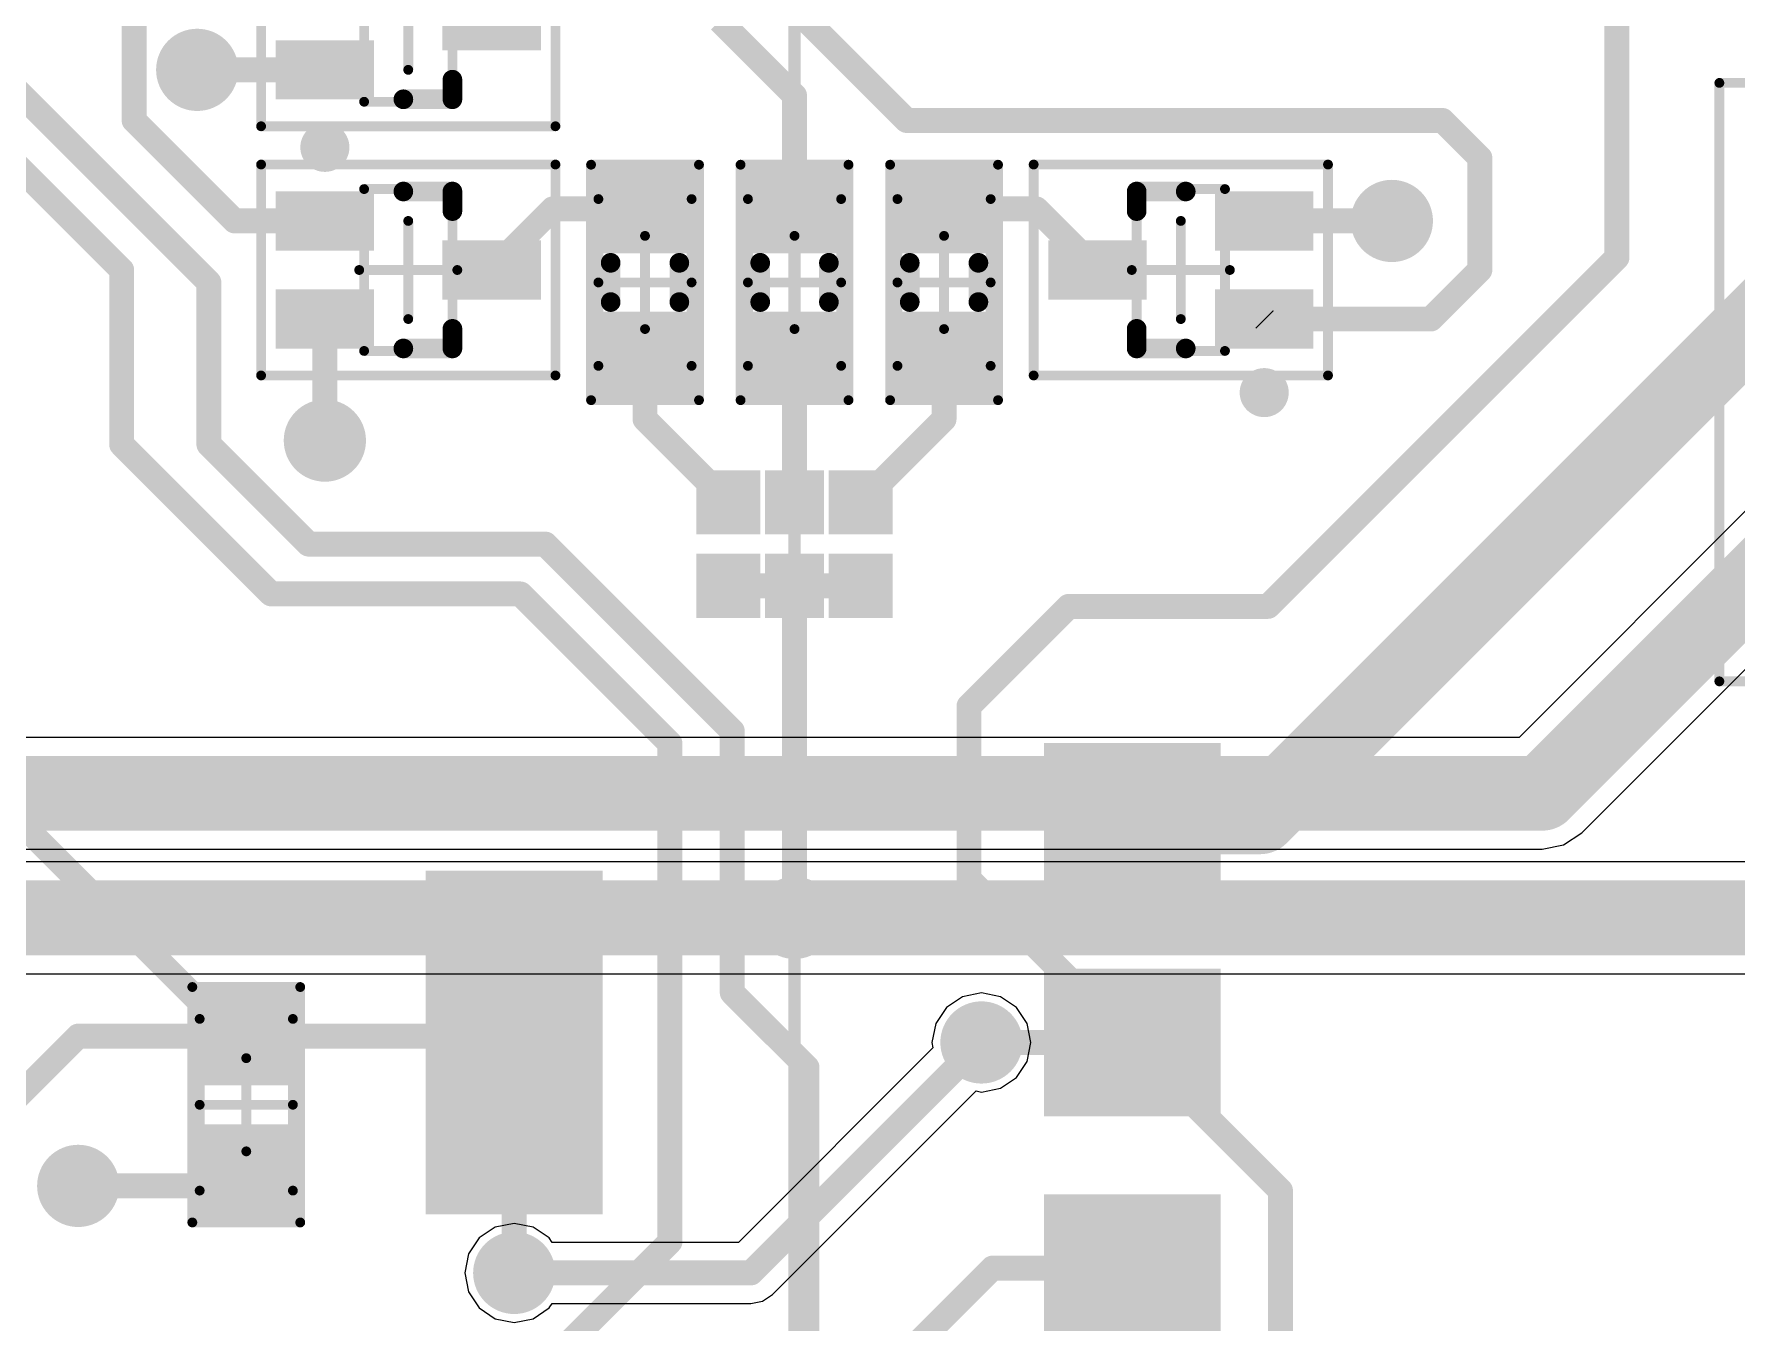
# Model space of a CAD drawing. Extents: x 6.31 to 9.67, y 3.49 to 7.65.
# Drawn here: x 7.685 to 8.368, y 3.875 to 4.392 of the extents above; entities that cross this region are included whole.
import ezdxf

# ---------------------------------------------------------------- set-up
doc = ezdxf.new("R2010")
doc.units = 0
for name, color, linetype in [('BOTTOMLAYER', 5, 'CONTINUOUS'), ('BOTTOMSOLDER', 6, 'CONTINUOUS'), ('MECHANICAL10', 56, 'CONTINUOUS'), ('MECHANICAL13', 56, 'CONTINUOUS'), ('MECHANICAL15', 56, 'CONTINUOUS'), ('MULTILAYER', 9, 'CONTINUOUS'), ('TOPLAYER', 1, 'CONTINUOUS'), ('TOPOVERLAY', 2, 'CONTINUOUS'), ('TOPPASTE', 8, 'CONTINUOUS'), ('TOPSOLDER', 216, 'CONTINUOUS')]:
    doc.layers.add(name, color=color, linetype=linetype)

msp = doc.modelspace()

# ---------------------------------------------------------------- linework, layer by layer
at = {"layer": 'BOTTOMLAYER'}
for p, q in [((8.37351, 4.20259), (8.28044, 4.10951)), ((8.30559, 4.07122), (8.39866, 4.1643)), ((8.28044, 4.10951), (7.44902, 4.10951)), ((8.28973, 4.06465), (8.29831, 4.06636)), ((8.29831, 4.06636), (8.30559, 4.07122)), ((8.30559, 4.07122), (8.30559, 4.07122)), ((8.30559, 4.07122), (8.30559, 4.07122)), ((7.43973, 4.06465), (8.28973, 4.06465)), ((8.63473, 4.05951), (7.48473, 4.05951)), ((7.49402, 4.01465), (8.62544, 4.01465)), ((8.05712, 4.00545), (8.05067, 4.00114)), ((8.06473, 4.00697), (8.05712, 4.00545)), ((8.07234, 4.00545), (8.06473, 4.00697)), ((8.07879, 4.00114), (8.07234, 4.00545)), ((8.05067, 4.00114), (8.04636, 3.99469)), ((8.0831, 3.99469), (8.07879, 4.00114)), ((8.04636, 3.99469), (8.04485, 3.98708)), ((8.08461, 3.98708), (8.0831, 3.99469)), ((8.04527, 3.98493), (7.96718, 3.90684)), ((8.04485, 3.98708), (8.04527, 3.98493)), ((8.0831, 3.97947), (8.08461, 3.98708)), ((8.07879, 3.97302), (8.0831, 3.97947)), ((8.07234, 3.96871), (8.07879, 3.97302)), ((7.9809, 3.88595), (8.06258, 3.96763)), ((8.06258, 3.96763), (8.06473, 3.9672)), ((8.06473, 3.9672), (8.07234, 3.96871)), ((7.86319, 3.90866), (7.85888, 3.90221)), ((7.86964, 3.91297), (7.86319, 3.90866)), ((7.87725, 3.91448), (7.86964, 3.91297)), ((7.88486, 3.91297), (7.87725, 3.91448)), ((7.89131, 3.90866), (7.88486, 3.91297)), ((7.89253, 3.90684), (7.89131, 3.90866)), ((7.85888, 3.90221), (7.85737, 3.8946)), ((7.96718, 3.90684), (7.89253, 3.90684)), ((7.85737, 3.8946), (7.85888, 3.88699)), ((7.85888, 3.88699), (7.86319, 3.88054)), ((7.89131, 3.88054), (7.89253, 3.88237)), ((7.89253, 3.88237), (7.97225, 3.88237)), ((7.97225, 3.88237), (7.97693, 3.8833)), ((7.97693, 3.8833), (7.9809, 3.88595)), ((7.9809, 3.88595), (7.9809, 3.88595)), ((7.9809, 3.88595), (7.9809, 3.88595)), ((7.86319, 3.88054), (7.86964, 3.87623)), ((7.86964, 3.87623), (7.87725, 3.87472)), ((7.87725, 3.87472), (7.88486, 3.87623)), ((7.88486, 3.87623), (7.89131, 3.88054))]:
    msp.add_line(p, q, dxfattribs=at)
for points, const_width in [([(7.74379, 4.3774, 1), (7.75629, 4.3774, 1)], 0.0125), ([(8.22316, 4.31677, 1), (8.23566, 4.31677, 1)], 0.0125), ([(7.79501, 4.22862, 1), (7.80751, 4.22862, 1)], 0.0125), ([(8.28223, 4.08708, 1), (8.29723, 4.08708, 1)], 0.015), ([(8.28223, 4.08708, 1), (8.29723, 4.08708, 1)], 0.015), ([(7.98223, 4.03708, 1), (7.99723, 4.03708, 1)], 0.015), ([(7.98223, 4.03708, 1), (7.99723, 4.03708, 1)], 0.015), ([(7.98348, 4.03708, 1), (7.99598, 4.03708, 1)], 0.0125), ([(8.05848, 3.98708, 1), (8.07098, 3.98708, 1)], 0.0125), ([(8.06223, 3.98708, 1), (8.06723, 3.98708, 1)], 0.005), ([(7.69604, 3.92952, 1), (7.70854, 3.92952, 1)], 0.0125), ([(7.871, 3.8946, 1), (7.8835, 3.8946, 1)], 0.0125), ([(7.87475, 3.8946, 1), (7.87975, 3.8946, 1)], 0.005), ([(7.96975, 3.8946, 1), (7.97475, 3.8946, 1)], 0.005), ([(7.96975, 3.8946, 1), (7.97475, 3.8946, 1)], 0.005)]:
    msp.add_lwpolyline(points, format="xyb", close=True, dxfattribs=dict(at, const_width=const_width))
for points, const_width in [([(8.28973, 4.08708), (8.38937, 4.18673)], 0.03), ([(7.43973, 4.08708), (8.28973, 4.08708)], 0.03), ([(7.48473, 4.03708), (7.98973, 4.03708)], 0.03), ([(7.98973, 4.03708), (8.63473, 4.03708)], 0.03), ([(7.97225, 3.8946), (8.06473, 3.98708)], 0.01), ([(7.87725, 3.8946), (7.97225, 3.8946)], 0.01)]:
    msp.add_lwpolyline(points, dxfattribs=dict(at, const_width=const_width))
at = {"layer": 'BOTTOMSOLDER', "const_width": 0.0165}
for points in [[(7.74179, 4.3774, 1), (7.75829, 4.3774, 1)], [(8.22116, 4.31677, 1), (8.23766, 4.31677, 1)], [(7.79301, 4.22862, 1), (7.80951, 4.22862, 1)], [(7.98148, 4.03708, 1), (7.99798, 4.03708, 1)], [(8.05648, 3.98708, 1), (8.07298, 3.98708, 1)], [(7.69404, 3.92952, 1), (7.71054, 3.92952, 1)], [(7.869, 3.8946, 1), (7.8855, 3.8946, 1)]]:
    msp.add_lwpolyline(points, format="xyb", close=True, dxfattribs=at)
at = {"layer": 'MECHANICAL10', "const_width": 0.005}
msp.add_lwpolyline([(7.98973, 3.49708), (7.98973, 7.64708)], dxfattribs=at)
at = {"layer": 'MECHANICAL13', "const_width": 0.00394}
for points in [[(7.81701, 4.3646), (7.81701, 4.42956)], [(7.85245, 4.3646), (7.85245, 4.42956)], [(7.81701, 4.3646), (7.85245, 4.3646)], [(7.81701, 4.2646), (7.81701, 4.32956)], [(7.81701, 4.32956), (7.85245, 4.32956)], [(7.85245, 4.2646), (7.85245, 4.32956)], [(7.91103, 4.32555), (7.94843, 4.32555)], [(7.91103, 4.25862), (7.91103, 4.32555)], [(7.94843, 4.25862), (7.94843, 4.32555)], [(7.97103, 4.32555), (8.00843, 4.32555)], [(7.97103, 4.25862), (7.97103, 4.32555)], [(8.00843, 4.25862), (8.00843, 4.32555)], [(8.03103, 4.32555), (8.06843, 4.32555)], [(8.03103, 4.25862), (8.03103, 4.32555)], [(8.06843, 4.25862), (8.06843, 4.32555)], [(8.12701, 4.2646), (8.12701, 4.32956)], [(8.12701, 4.32956), (8.16245, 4.32956)], [(8.16245, 4.2646), (8.16245, 4.32956)], [(7.81701, 4.2646), (7.85245, 4.2646)], [(8.12701, 4.2646), (8.16245, 4.2646)], [(7.91103, 4.25862), (7.94843, 4.25862)], [(7.97103, 4.25862), (8.00843, 4.25862)], [(8.03103, 4.25862), (8.06843, 4.25862)], [(7.75103, 3.92763), (7.75103, 3.99653)], [(7.75103, 3.99653), (7.78843, 3.99653)], [(7.78843, 3.92763), (7.78843, 3.99653)], [(7.75103, 3.92763), (7.78843, 3.92763)]]:
    msp.add_lwpolyline(points, dxfattribs=at)
at = {"layer": 'MECHANICAL13', "const_width": 0.00197}
for points in [[(7.81603, 4.3646, 1), (7.818, 4.3646, 1)], [(7.81603, 4.3646, 1), (7.818, 4.3646, 1)], [(7.85146, 4.3646, 1), (7.85343, 4.3646, 1)], [(7.85146, 4.3646, 1), (7.85343, 4.3646, 1)], [(7.81603, 4.32956, 1), (7.818, 4.32956, 1)], [(7.81603, 4.32956, 1), (7.818, 4.32956, 1)], [(7.85146, 4.32956, 1), (7.85343, 4.32956, 1)], [(7.85146, 4.32956, 1), (7.85343, 4.32956, 1)], [(7.91004, 4.32555, 1), (7.91201, 4.32555, 1)], [(7.91004, 4.32555, 1), (7.91201, 4.32555, 1)], [(7.94745, 4.32555, 1), (7.94941, 4.32555, 1)], [(7.94745, 4.32555, 1), (7.94941, 4.32555, 1)], [(7.97004, 4.32555, 1), (7.97201, 4.32555, 1)], [(7.97004, 4.32555, 1), (7.97201, 4.32555, 1)], [(8.00745, 4.32555, 1), (8.00941, 4.32555, 1)], [(8.00745, 4.32555, 1), (8.00941, 4.32555, 1)], [(8.03004, 4.32555, 1), (8.03201, 4.32555, 1)], [(8.03004, 4.32555, 1), (8.03201, 4.32555, 1)], [(8.06745, 4.32555, 1), (8.06941, 4.32555, 1)], [(8.06745, 4.32555, 1), (8.06941, 4.32555, 1)], [(8.12603, 4.32956, 1), (8.128, 4.32956, 1)], [(8.12603, 4.32956, 1), (8.128, 4.32956, 1)], [(8.16146, 4.32956, 1), (8.16343, 4.32956, 1)], [(8.16146, 4.32956, 1), (8.16343, 4.32956, 1)], [(7.81603, 4.2646, 1), (7.818, 4.2646, 1)], [(7.81603, 4.2646, 1), (7.818, 4.2646, 1)], [(7.85146, 4.2646, 1), (7.85343, 4.2646, 1)], [(7.85146, 4.2646, 1), (7.85343, 4.2646, 1)], [(8.12603, 4.2646, 1), (8.128, 4.2646, 1)], [(8.12603, 4.2646, 1), (8.128, 4.2646, 1)], [(8.16146, 4.2646, 1), (8.16343, 4.2646, 1)], [(8.16146, 4.2646, 1), (8.16343, 4.2646, 1)], [(7.91004, 4.25862, 1), (7.91201, 4.25862, 1)], [(7.91004, 4.25862, 1), (7.91201, 4.25862, 1)], [(7.94745, 4.25862, 1), (7.94941, 4.25862, 1)], [(7.94745, 4.25862, 1), (7.94941, 4.25862, 1)], [(7.97004, 4.25862, 1), (7.97201, 4.25862, 1)], [(7.97004, 4.25862, 1), (7.97201, 4.25862, 1)], [(8.00745, 4.25862, 1), (8.00941, 4.25862, 1)], [(8.00745, 4.25862, 1), (8.00941, 4.25862, 1)], [(8.03004, 4.25862, 1), (8.03201, 4.25862, 1)], [(8.03004, 4.25862, 1), (8.03201, 4.25862, 1)], [(8.06745, 4.25862, 1), (8.06941, 4.25862, 1)], [(8.06745, 4.25862, 1), (8.06941, 4.25862, 1)], [(7.75004, 3.99653, 1), (7.75201, 3.99653, 1)], [(7.75004, 3.99653, 1), (7.75201, 3.99653, 1)], [(7.78745, 3.99653, 1), (7.78941, 3.99653, 1)], [(7.78745, 3.99653, 1), (7.78941, 3.99653, 1)], [(7.75004, 3.92763, 1), (7.75201, 3.92763, 1)], [(7.75004, 3.92763, 1), (7.75201, 3.92763, 1)], [(7.78745, 3.92763, 1), (7.78941, 3.92763, 1)], [(7.78745, 3.92763, 1), (7.78941, 3.92763, 1)]]:
    msp.add_lwpolyline(points, format="xyb", close=True, dxfattribs=at)
at = {"layer": 'MECHANICAL15', "const_width": 0.00394}
for points in [[(7.77567, 4.35476), (7.77567, 4.43941)], [(7.89378, 4.35476), (7.89378, 4.43941)], [(7.83473, 4.3774), (7.83473, 4.41677)], [(8.36083, 4.37216), (8.49863, 4.37216)], [(8.36083, 4.132), (8.36083, 4.37216)], [(7.77567, 4.35476), (7.89378, 4.35476)], [(7.77567, 4.25476), (7.77567, 4.33941)], [(7.77567, 4.33941), (7.89378, 4.33941)], [(7.89378, 4.25476), (7.89378, 4.33941)], [(7.90808, 4.33933), (7.95138, 4.33933)], [(7.90808, 4.24484), (7.90808, 4.33933)], [(7.95138, 4.24484), (7.95138, 4.33933)], [(7.96808, 4.33933), (8.01138, 4.33933)], [(7.96808, 4.24484), (7.96808, 4.33933)], [(8.01138, 4.24484), (8.01138, 4.33933)], [(8.02808, 4.33933), (8.07138, 4.33933)], [(8.02808, 4.24484), (8.02808, 4.33933)], [(8.07138, 4.24484), (8.07138, 4.33933)], [(8.08567, 4.25476), (8.08567, 4.33941)], [(8.08567, 4.33941), (8.20378, 4.33941)], [(8.20378, 4.25476), (8.20378, 4.33941)], [(7.83473, 4.2774), (7.83473, 4.31677)], [(8.14473, 4.2774), (8.14473, 4.31677)], [(7.92973, 4.27338), (7.92973, 4.31078)], [(7.98973, 4.27338), (7.98973, 4.31078)], [(8.04973, 4.27338), (8.04973, 4.31078)], [(7.81504, 4.29708), (7.85441, 4.29708)], [(8.12504, 4.29708), (8.16441, 4.29708)], [(7.91103, 4.29208), (7.94843, 4.29208)], [(7.97103, 4.29208), (8.00843, 4.29208)], [(8.03103, 4.29208), (8.06843, 4.29208)], [(7.77567, 4.25476), (7.89378, 4.25476)], [(8.08567, 4.25476), (8.20378, 4.25476)], [(7.90808, 4.24484), (7.95138, 4.24484)], [(7.96808, 4.24484), (8.01138, 4.24484)], [(8.02808, 4.24484), (8.07138, 4.24484)], [(8.36083, 4.132), (8.49863, 4.132)], [(7.74808, 3.91484), (7.74808, 4.00933)], [(7.74808, 4.00933), (7.79138, 4.00933)], [(7.79138, 3.91484), (7.79138, 4.00933)], [(7.76973, 3.94338), (7.76973, 3.98078)], [(7.75103, 3.96208), (7.78843, 3.96208)], [(7.74808, 3.91484), (7.79138, 3.91484)]]:
    msp.add_lwpolyline(points, dxfattribs=at)
at = {"layer": 'MECHANICAL15', "const_width": 0.00197}
for points in [[(7.83374, 4.3774, 1), (7.83571, 4.3774, 1)], [(8.35985, 4.37216, 1), (8.36182, 4.37216, 1)], [(8.35985, 4.37216, 1), (8.36182, 4.37216, 1)], [(7.77469, 4.35476, 1), (7.77666, 4.35476, 1)], [(7.77469, 4.35476, 1), (7.77666, 4.35476, 1)], [(7.8928, 4.35476, 1), (7.89477, 4.35476, 1)], [(7.8928, 4.35476, 1), (7.89477, 4.35476, 1)], [(7.77469, 4.33941, 1), (7.77666, 4.33941, 1)], [(7.77469, 4.33941, 1), (7.77666, 4.33941, 1)], [(7.8928, 4.33941, 1), (7.89477, 4.33941, 1)], [(7.8928, 4.33941, 1), (7.89477, 4.33941, 1)], [(7.90709, 4.33933, 1), (7.90906, 4.33933, 1)], [(7.90709, 4.33933, 1), (7.90906, 4.33933, 1)], [(7.9504, 4.33933, 1), (7.95237, 4.33933, 1)], [(7.9504, 4.33933, 1), (7.95237, 4.33933, 1)], [(7.96709, 4.33933, 1), (7.96906, 4.33933, 1)], [(7.96709, 4.33933, 1), (7.96906, 4.33933, 1)], [(8.0104, 4.33933, 1), (8.01237, 4.33933, 1)], [(8.0104, 4.33933, 1), (8.01237, 4.33933, 1)], [(8.02709, 4.33933, 1), (8.02906, 4.33933, 1)], [(8.02709, 4.33933, 1), (8.02906, 4.33933, 1)], [(8.0704, 4.33933, 1), (8.07237, 4.33933, 1)], [(8.0704, 4.33933, 1), (8.07237, 4.33933, 1)], [(8.08469, 4.33941, 1), (8.08666, 4.33941, 1)], [(8.08469, 4.33941, 1), (8.08666, 4.33941, 1)], [(8.2028, 4.33941, 1), (8.20477, 4.33941, 1)], [(8.2028, 4.33941, 1), (8.20477, 4.33941, 1)], [(7.83374, 4.31677, 1), (7.83571, 4.31677, 1)], [(8.14374, 4.31677, 1), (8.14571, 4.31677, 1)], [(7.92874, 4.31078, 1), (7.93071, 4.31078, 1)], [(7.98874, 4.31078, 1), (7.99071, 4.31078, 1)], [(8.04874, 4.31078, 1), (8.05071, 4.31078, 1)], [(7.81406, 4.29708, 1), (7.81603, 4.29708, 1)], [(7.85343, 4.29708, 1), (7.8554, 4.29708, 1)], [(8.12406, 4.29708, 1), (8.12603, 4.29708, 1)], [(8.16343, 4.29708, 1), (8.1654, 4.29708, 1)], [(7.91004, 4.29208, 1), (7.91201, 4.29208, 1)], [(7.94745, 4.29208, 1), (7.94941, 4.29208, 1)], [(7.97004, 4.29208, 1), (7.97201, 4.29208, 1)], [(8.00745, 4.29208, 1), (8.00941, 4.29208, 1)], [(8.03004, 4.29208, 1), (8.03201, 4.29208, 1)], [(8.06745, 4.29208, 1), (8.06941, 4.29208, 1)], [(7.83374, 4.2774, 1), (7.83571, 4.2774, 1)], [(8.14374, 4.2774, 1), (8.14571, 4.2774, 1)], [(7.92874, 4.27338, 1), (7.93071, 4.27338, 1)], [(7.98874, 4.27338, 1), (7.99071, 4.27338, 1)], [(8.04874, 4.27338, 1), (8.05071, 4.27338, 1)], [(7.77469, 4.25476, 1), (7.77666, 4.25476, 1)], [(7.77469, 4.25476, 1), (7.77666, 4.25476, 1)], [(7.8928, 4.25476, 1), (7.89477, 4.25476, 1)], [(7.8928, 4.25476, 1), (7.89477, 4.25476, 1)], [(8.08469, 4.25476, 1), (8.08666, 4.25476, 1)], [(8.08469, 4.25476, 1), (8.08666, 4.25476, 1)], [(8.2028, 4.25476, 1), (8.20477, 4.25476, 1)], [(8.2028, 4.25476, 1), (8.20477, 4.25476, 1)], [(7.90709, 4.24484, 1), (7.90906, 4.24484, 1)], [(7.90709, 4.24484, 1), (7.90906, 4.24484, 1)], [(7.9504, 4.24484, 1), (7.95237, 4.24484, 1)], [(7.9504, 4.24484, 1), (7.95237, 4.24484, 1)], [(7.96709, 4.24484, 1), (7.96906, 4.24484, 1)], [(7.96709, 4.24484, 1), (7.96906, 4.24484, 1)], [(8.0104, 4.24484, 1), (8.01237, 4.24484, 1)], [(8.0104, 4.24484, 1), (8.01237, 4.24484, 1)], [(8.02709, 4.24484, 1), (8.02906, 4.24484, 1)], [(8.02709, 4.24484, 1), (8.02906, 4.24484, 1)], [(8.0704, 4.24484, 1), (8.07237, 4.24484, 1)], [(8.0704, 4.24484, 1), (8.07237, 4.24484, 1)], [(8.35985, 4.132, 1), (8.36182, 4.132, 1)], [(8.35985, 4.132, 1), (8.36182, 4.132, 1)], [(7.74709, 4.00933, 1), (7.74906, 4.00933, 1)], [(7.74709, 4.00933, 1), (7.74906, 4.00933, 1)], [(7.7904, 4.00933, 1), (7.79237, 4.00933, 1)], [(7.7904, 4.00933, 1), (7.79237, 4.00933, 1)], [(7.76874, 3.98078, 1), (7.77071, 3.98078, 1)], [(7.75004, 3.96208, 1), (7.75201, 3.96208, 1)], [(7.78745, 3.96208, 1), (7.78941, 3.96208, 1)], [(7.76874, 3.94338, 1), (7.77071, 3.94338, 1)], [(7.74709, 3.91484, 1), (7.74906, 3.91484, 1)], [(7.74709, 3.91484, 1), (7.74906, 3.91484, 1)], [(7.7904, 3.91484, 1), (7.79237, 3.91484, 1)], [(7.7904, 3.91484, 1), (7.79237, 3.91484, 1)]]:
    msp.add_lwpolyline(points, format="xyb", close=True, dxfattribs=at)
at = {"layer": 'MULTILAYER', "const_width": 0.0125}
for points in [[(7.74379, 4.3774, 1), (7.75629, 4.3774, 1)], [(8.22316, 4.31677, 1), (8.23566, 4.31677, 1)], [(7.79501, 4.22862, 1), (7.80751, 4.22862, 1)], [(7.98348, 4.03708, 1), (7.99598, 4.03708, 1)], [(8.05848, 3.98708, 1), (8.07098, 3.98708, 1)], [(7.69604, 3.92952, 1), (7.70854, 3.92952, 1)], [(7.871, 3.8946, 1), (7.8835, 3.8946, 1)]]:
    msp.add_lwpolyline(points, format="xyb", close=True, dxfattribs=at)
at = {"layer": 'TOPLAYER'}
for points, const_width in [([(7.72473, 4.35708), (7.72473, 5.01208)], 0.01), ([(7.97473, 4.41708), (8.03473, 4.35708)], 0.01), ([(8.31973, 4.30208), (8.31973, 4.40708)], 0.01), ([(7.95973, 4.39708), (7.98973, 4.36708)], 0.01), ([(7.75004, 4.3774), (7.80126, 4.3774)], 0.01), ([(7.67473, 4.37208), (7.75473, 4.29208)], 0.01), ([(7.98973, 4.32161), (7.98973, 4.36708)], 0.01), ([(7.66173, 4.35508), (7.71973, 4.29708)], 0.01), ([(7.72473, 4.35708), (7.76504, 4.31677)], 0.01), ([(8.03473, 4.35708), (8.24973, 4.35708)], 0.01), ([(8.24973, 4.35708), (8.26473, 4.34208)], 0.01), ([(8.26473, 4.29708), (8.26473, 4.34208)], 0.01), ([(8.17654, 4.07763), (8.42973, 4.33082)], 0.03), ([(7.86819, 4.29708), (7.89272, 4.32161)], 0.01), ([(7.89272, 4.32161), (7.92973, 4.32161)], 0.01), ([(8.04973, 4.32161), (8.08674, 4.32161)], 0.01), ([(8.08674, 4.32161), (8.11126, 4.29708)], 0.01), ([(7.76504, 4.31677), (7.80126, 4.31677)], 0.01), ([(8.17819, 4.31677), (8.22941, 4.31677)], 0.01), ([(8.17973, 4.16208), (8.31973, 4.30208)], 0.01), ([(7.71973, 4.22708), (7.71973, 4.29708)], 0.01), ([(8.24504, 4.2774), (8.26473, 4.29708)], 0.01), ([(7.75473, 4.22708), (7.75473, 4.29208)], 0.01), ([(7.80126, 4.22862), (7.80126, 4.2774)], 0.01), ([(8.17819, 4.2774), (8.17851, 4.27708)], 0.01), ([(8.17819, 4.2774), (8.24504, 4.2774)], 0.01), ([(7.92973, 4.23724), (7.92973, 4.26256)], 0.01), ([(7.98973, 4.20382), (7.98973, 4.26256)], 0.01), ([(8.04973, 4.23724), (8.04973, 4.26256)], 0.01), ([(7.92973, 4.23724), (7.96315, 4.20382)], 0.01), ([(8.0163, 4.20382), (8.04973, 4.23724)], 0.01), ([(7.71973, 4.22708), (7.77973, 4.16708)], 0.01), ([(7.75473, 4.22708), (7.79473, 4.18708)], 0.01), ([(7.79473, 4.18708), (7.88973, 4.18708)], 0.01), ([(7.88973, 4.18708), (7.96473, 4.11208)], 0.01), ([(7.96315, 4.17035), (7.98973, 4.17035)], 0.01), ([(7.98973, 4.17035), (8.0163, 4.17035)], 0.01), ([(7.98973, 4.03708), (7.98973, 4.17035)], 0.01), ([(7.77973, 4.16708), (7.87973, 4.16708)], 0.01), ([(7.87973, 4.16708), (7.93973, 4.10708)], 0.01), ([(8.05973, 4.12208), (8.09973, 4.16208)], 0.01), ([(8.09973, 4.16208), (8.17973, 4.16208)], 0.01), ([(8.05973, 4.05263), (8.05973, 4.12208)], 0.01), ([(7.96473, 4.00708), (7.96473, 4.11208)], 0.01), ([(7.93973, 3.90708), (7.93973, 4.10708)], 0.01), ([(8.12528, 4.07763), (8.17654, 4.07763)], 0.03), ([(7.67473, 4.07964), (7.76473, 3.98964)], 0.01), ([(8.05973, 4.05263), (8.12528, 3.98708)], 0.01), ([(7.96473, 4.00708), (7.99473, 3.97708)], 0.01), ([(7.65973, 3.94708), (7.70229, 3.98964)], 0.01), ([(7.70229, 3.98964), (7.76473, 3.98964)], 0.01), ([(7.76473, 3.98964), (7.76723, 3.98714)], 0.01), ([(7.76473, 3.98964), (7.76973, 3.98964)], 0.01), ([(7.76973, 3.98964), (7.87469, 3.98964)], 0.01), ([(7.87469, 3.98964), (7.87725, 3.98708)], 0.01), ([(7.87725, 3.8946), (7.87725, 3.98708)], 0.01), ([(8.06473, 3.98708), (8.12528, 3.98708)], 0.01), ([(8.12528, 3.98708), (8.18473, 3.92763)], 0.01), ([(7.99473, 3.62708), (7.99473, 3.97708)], 0.01), ([(7.70229, 3.92952), (7.76973, 3.92952)], 0.01), ([(8.18473, 3.85208), (8.18473, 3.92763)], 0.01), ([(7.88973, 3.85708), (7.93973, 3.90708)], 0.01), ([(8.03973, 3.86708), (8.06918, 3.89653)], 0.01), ([(8.06918, 3.89653), (8.12528, 3.89653)], 0.01)]:
    msp.add_lwpolyline(points, dxfattribs=dict(at, const_width=const_width))
for points, const_width in [([(7.74379, 4.3774, 1), (7.75629, 4.3774, 1)], 0.0125), ([(7.74754, 4.3774, 1), (7.75254, 4.3774, 1)], 0.005), ([(7.79876, 4.3774, 1), (7.80376, 4.3774, 1)], 0.005), ([(7.98723, 4.36708, 1), (7.99223, 4.36708, 1)], 0.005), ([(7.98723, 4.36708, 1), (7.99223, 4.36708, 1)], 0.005), ([(7.72223, 4.35708, 1), (7.72723, 4.35708, 1)], 0.005), ([(7.72223, 4.35708, 1), (7.72723, 4.35708, 1)], 0.005), ([(8.03223, 4.35708, 1), (8.03723, 4.35708, 1)], 0.005), ([(8.03223, 4.35708, 1), (8.03723, 4.35708, 1)], 0.005), ([(8.24723, 4.35708, 1), (8.25223, 4.35708, 1)], 0.005), ([(8.24723, 4.35708, 1), (8.25223, 4.35708, 1)], 0.005), ([(8.26223, 4.34208, 1), (8.26723, 4.34208, 1)], 0.005), ([(8.26223, 4.34208, 1), (8.26723, 4.34208, 1)], 0.005), ([(7.89022, 4.32161, 1), (7.89522, 4.32161, 1)], 0.005), ([(7.89022, 4.32161, 1), (7.89522, 4.32161, 1)], 0.005), ([(7.92723, 4.32161, 1), (7.93223, 4.32161, 1)], 0.005), ([(7.98723, 4.32161, 1), (7.99223, 4.32161, 1)], 0.005), ([(8.04723, 4.32161, 1), (8.05223, 4.32161, 1)], 0.005), ([(8.08424, 4.32161, 1), (8.08924, 4.32161, 1)], 0.005), ([(8.08424, 4.32161, 1), (8.08924, 4.32161, 1)], 0.005), ([(8.22316, 4.31677, 1), (8.23566, 4.31677, 1)], 0.0125), ([(7.76254, 4.31677, 1), (7.76754, 4.31677, 1)], 0.005), ([(7.76254, 4.31677, 1), (7.76754, 4.31677, 1)], 0.005), ([(7.79876, 4.31677, 1), (7.80376, 4.31677, 1)], 0.005), ([(8.17569, 4.31677, 1), (8.18069, 4.31677, 1)], 0.005), ([(8.22691, 4.31677, 1), (8.23191, 4.31677, 1)], 0.005), ([(8.31723, 4.30208, 1), (8.32223, 4.30208, 1)], 0.005), ([(8.31723, 4.30208, 1), (8.32223, 4.30208, 1)], 0.005), ([(7.71723, 4.29708, 1), (7.72223, 4.29708, 1)], 0.005), ([(7.71723, 4.29708, 1), (7.72223, 4.29708, 1)], 0.005), ([(7.86569, 4.29708, 1), (7.87069, 4.29708, 1)], 0.005), ([(8.10876, 4.29708, 1), (8.11376, 4.29708, 1)], 0.005), ([(8.26223, 4.29708, 1), (8.26723, 4.29708, 1)], 0.005), ([(8.26223, 4.29708, 1), (8.26723, 4.29708, 1)], 0.005), ([(7.75223, 4.29208, 1), (7.75723, 4.29208, 1)], 0.005), ([(7.75223, 4.29208, 1), (7.75723, 4.29208, 1)], 0.005), ([(7.79876, 4.2774, 1), (7.80376, 4.2774, 1)], 0.005), ([(8.17569, 4.2774, 1), (8.18069, 4.2774, 1)], 0.005), ([(8.17569, 4.2774, 1), (8.18069, 4.2774, 1)], 0.005), ([(8.17601, 4.27708, 1), (8.18101, 4.27708, 1)], 0.005), ([(8.24254, 4.2774, 1), (8.24754, 4.2774, 1)], 0.005), ([(8.24254, 4.2774, 1), (8.24754, 4.2774, 1)], 0.005), ([(7.92723, 4.26256, 1), (7.93223, 4.26256, 1)], 0.005), ([(7.98723, 4.26256, 1), (7.99223, 4.26256, 1)], 0.005), ([(8.04723, 4.26256, 1), (8.05223, 4.26256, 1)], 0.005), ([(7.79501, 4.22862, 1), (7.80751, 4.22862, 1)], 0.0125), ([(7.92723, 4.23724, 1), (7.93223, 4.23724, 1)], 0.005), ([(7.92723, 4.23724, 1), (7.93223, 4.23724, 1)], 0.005), ([(8.04723, 4.23724, 1), (8.05223, 4.23724, 1)], 0.005), ([(8.04723, 4.23724, 1), (8.05223, 4.23724, 1)], 0.005), ([(7.71723, 4.22708, 1), (7.72223, 4.22708, 1)], 0.005), ([(7.71723, 4.22708, 1), (7.72223, 4.22708, 1)], 0.005), ([(7.75223, 4.22708, 1), (7.75723, 4.22708, 1)], 0.005), ([(7.75223, 4.22708, 1), (7.75723, 4.22708, 1)], 0.005), ([(7.79876, 4.22862, 1), (7.80376, 4.22862, 1)], 0.005), ([(7.96065, 4.20382, 1), (7.96565, 4.20382, 1)], 0.005), ([(7.98723, 4.20382, 1), (7.99223, 4.20382, 1)], 0.005), ([(8.0138, 4.20382, 1), (8.0188, 4.20382, 1)], 0.005), ([(7.79223, 4.18708, 1), (7.79723, 4.18708, 1)], 0.005), ([(7.79223, 4.18708, 1), (7.79723, 4.18708, 1)], 0.005), ([(7.88723, 4.18708, 1), (7.89223, 4.18708, 1)], 0.005), ([(7.88723, 4.18708, 1), (7.89223, 4.18708, 1)], 0.005), ([(7.96065, 4.17035, 1), (7.96565, 4.17035, 1)], 0.005), ([(7.98723, 4.17035, 1), (7.99223, 4.17035, 1)], 0.005), ([(7.98723, 4.17035, 1), (7.99223, 4.17035, 1)], 0.005), ([(7.98723, 4.17035, 1), (7.99223, 4.17035, 1)], 0.005), ([(8.0138, 4.17035, 1), (8.0188, 4.17035, 1)], 0.005), ([(7.77723, 4.16708, 1), (7.78223, 4.16708, 1)], 0.005), ([(7.77723, 4.16708, 1), (7.78223, 4.16708, 1)], 0.005), ([(7.87723, 4.16708, 1), (7.88223, 4.16708, 1)], 0.005), ([(7.87723, 4.16708, 1), (7.88223, 4.16708, 1)], 0.005), ([(8.09723, 4.16208, 1), (8.10223, 4.16208, 1)], 0.005), ([(8.09723, 4.16208, 1), (8.10223, 4.16208, 1)], 0.005), ([(8.17723, 4.16208, 1), (8.18223, 4.16208, 1)], 0.005), ([(8.17723, 4.16208, 1), (8.18223, 4.16208, 1)], 0.005), ([(8.05723, 4.12208, 1), (8.06223, 4.12208, 1)], 0.005), ([(8.05723, 4.12208, 1), (8.06223, 4.12208, 1)], 0.005), ([(7.96223, 4.11208, 1), (7.96723, 4.11208, 1)], 0.005), ([(7.96223, 4.11208, 1), (7.96723, 4.11208, 1)], 0.005), ([(7.93723, 4.10708, 1), (7.94223, 4.10708, 1)], 0.005), ([(7.93723, 4.10708, 1), (7.94223, 4.10708, 1)], 0.005), ([(8.11778, 4.07763, 1), (8.13278, 4.07763, 1)], 0.015), ([(8.16904, 4.07763, 1), (8.18404, 4.07763, 1)], 0.015), ([(8.16904, 4.07763, 1), (8.18404, 4.07763, 1)], 0.015), ([(8.05723, 4.05263, 1), (8.06223, 4.05263, 1)], 0.005), ([(8.05723, 4.05263, 1), (8.06223, 4.05263, 1)], 0.005), ([(7.98348, 4.03708, 1), (7.99598, 4.03708, 1)], 0.0125), ([(7.98723, 4.03708, 1), (7.99223, 4.03708, 1)], 0.005), ([(7.96223, 4.00708, 1), (7.96723, 4.00708, 1)], 0.005), ([(7.96223, 4.00708, 1), (7.96723, 4.00708, 1)], 0.005), ([(8.05848, 3.98708, 1), (8.07098, 3.98708, 1)], 0.0125), ([(7.69979, 3.98964, 1), (7.70479, 3.98964, 1)], 0.005), ([(7.69979, 3.98964, 1), (7.70479, 3.98964, 1)], 0.005), ([(7.76223, 3.98964, 1), (7.76723, 3.98964, 1)], 0.005), ([(7.76223, 3.98964, 1), (7.76723, 3.98964, 1)], 0.005), ([(7.76223, 3.98964, 1), (7.76723, 3.98964, 1)], 0.005), ([(7.76223, 3.98964, 1), (7.76723, 3.98964, 1)], 0.005), ([(7.76473, 3.98714, 1), (7.76973, 3.98714, 1)], 0.005), ([(7.76723, 3.98964, 1), (7.77223, 3.98964, 1)], 0.005), ([(7.76723, 3.98964, 1), (7.77223, 3.98964, 1)], 0.005), ([(7.87219, 3.98964, 1), (7.87719, 3.98964, 1)], 0.005), ([(7.87219, 3.98964, 1), (7.87719, 3.98964, 1)], 0.005), ([(7.87475, 3.98708, 1), (7.87975, 3.98708, 1)], 0.005), ([(7.87475, 3.98708, 1), (7.87975, 3.98708, 1)], 0.005), ([(8.06223, 3.98708, 1), (8.06723, 3.98708, 1)], 0.005), ([(8.12278, 3.98708, 1), (8.12778, 3.98708, 1)], 0.005), ([(8.12278, 3.98708, 1), (8.12778, 3.98708, 1)], 0.005), ([(8.12278, 3.98708, 1), (8.12778, 3.98708, 1)], 0.005), ([(7.99223, 3.97708, 1), (7.99723, 3.97708, 1)], 0.005), ([(7.99223, 3.97708, 1), (7.99723, 3.97708, 1)], 0.005), ([(7.69604, 3.92952, 1), (7.70854, 3.92952, 1)], 0.0125), ([(7.69979, 3.92952, 1), (7.70479, 3.92952, 1)], 0.005), ([(7.76723, 3.92952, 1), (7.77223, 3.92952, 1)], 0.005), ([(8.18223, 3.92763, 1), (8.18723, 3.92763, 1)], 0.005), ([(8.18223, 3.92763, 1), (8.18723, 3.92763, 1)], 0.005), ([(7.93723, 3.90708, 1), (7.94223, 3.90708, 1)], 0.005), ([(7.93723, 3.90708, 1), (7.94223, 3.90708, 1)], 0.005), ([(7.871, 3.8946, 1), (7.8835, 3.8946, 1)], 0.0125), ([(7.87475, 3.8946, 1), (7.87975, 3.8946, 1)], 0.005), ([(8.06668, 3.89653, 1), (8.07168, 3.89653, 1)], 0.005), ([(8.06668, 3.89653, 1), (8.07168, 3.89653, 1)], 0.005), ([(8.12278, 3.89653, 1), (8.12778, 3.89653, 1)], 0.005)]:
    msp.add_lwpolyline(points, format="xyb", close=True, dxfattribs=dict(at, const_width=const_width))
for points in [[(7.88394, 4.38921), (7.88394, 4.40496), (7.85245, 4.38921), (7.85245, 4.40496)], [(7.81701, 4.36952), (7.81701, 4.38527), (7.78552, 4.36952), (7.78552, 4.38527)], [(7.91201, 4.30783), (7.94745, 4.30783), (7.91201, 4.33539), (7.94745, 4.33539)], [(7.97201, 4.30783), (8.00745, 4.30783), (7.97201, 4.33539), (8.00745, 4.33539)], [(8.03201, 4.30783), (8.06745, 4.30783), (8.03201, 4.33539), (8.06745, 4.33539)], [(7.81701, 4.30889), (7.81701, 4.32464), (7.78552, 4.30889), (7.78552, 4.32464)], [(8.16245, 4.32464), (8.16245, 4.30889), (8.19394, 4.32464), (8.19394, 4.30889)], [(7.88394, 4.28921), (7.88394, 4.30496), (7.85245, 4.28921), (7.85245, 4.30496)], [(8.09552, 4.30496), (8.09552, 4.28921), (8.12701, 4.30496), (8.12701, 4.28921)], [(7.81701, 4.26952), (7.81701, 4.28527), (7.78552, 4.26952), (7.78552, 4.28527)], [(8.16245, 4.28527), (8.16245, 4.26952), (8.19394, 4.28527), (8.19394, 4.26952)], [(7.91201, 4.24878), (7.94745, 4.24878), (7.91201, 4.27633), (7.94745, 4.27633)], [(7.97201, 4.24878), (8.00745, 4.24878), (7.97201, 4.27633), (8.00745, 4.27633)], [(8.03201, 4.24878), (8.06745, 4.24878), (8.03201, 4.27633), (8.06745, 4.27633)], [(7.9543, 4.19496), (7.97201, 4.19496), (7.9543, 4.21267), (7.97201, 4.21267)], [(7.98186, 4.19496), (7.9976, 4.19496), (7.98186, 4.21267), (7.9976, 4.21267)], [(8.00745, 4.19496), (8.02516, 4.19496), (8.00745, 4.21267), (8.02516, 4.21267)], [(7.9543, 4.16149), (7.97201, 4.16149), (7.9543, 4.17921), (7.97201, 4.17921)], [(7.98186, 4.16149), (7.9976, 4.16149), (7.98186, 4.17921), (7.9976, 4.17921)], [(8.00745, 4.16149), (8.02516, 4.16149), (8.00745, 4.17921), (8.02516, 4.17921)], [(8.15678, 4.05204), (8.15678, 4.10322), (8.09378, 4.05204), (8.09378, 4.10322)], [(7.90874, 3.92212), (7.90874, 4.05204), (7.84575, 3.92212), (7.84575, 4.05204)], [(8.15678, 3.96149), (8.15678, 4.01267), (8.09378, 3.96149), (8.09378, 4.01267)], [(7.78745, 4.00539), (7.75201, 4.00539), (7.78745, 3.97389), (7.75201, 3.97389)], [(7.78745, 3.95027), (7.75201, 3.95027), (7.78745, 3.91878), (7.75201, 3.91878)], [(8.15678, 3.87094), (8.15678, 3.92212), (8.09378, 3.87094), (8.09378, 3.92212)]]:
    msp.add_solid(points, dxfattribs=at)
at = {"layer": 'TOPOVERLAY', "const_width": 0.00787}
for points in [[(7.85245, 4.36559), (7.85245, 4.37346)], [(7.83276, 4.36559), (7.85245, 4.36559)], [(7.83276, 4.32858), (7.85245, 4.32858)], [(7.85245, 4.32071), (7.85245, 4.32858)], [(8.12701, 4.32858), (8.1467, 4.32858)], [(8.12701, 4.32071), (8.12701, 4.32858)], [(7.91595, 4.28421), (7.91595, 4.29996)], [(7.94351, 4.28421), (7.94351, 4.29996)], [(7.97595, 4.28421), (7.97595, 4.29996)], [(8.00351, 4.28421), (8.00351, 4.29996)], [(8.03595, 4.28421), (8.03595, 4.29996)], [(8.06351, 4.28421), (8.06351, 4.29996)], [(7.85245, 4.26559), (7.85245, 4.27346)], [(8.12701, 4.26559), (8.12701, 4.27346)], [(7.83276, 4.26559), (7.85245, 4.26559)], [(8.12701, 4.26559), (8.1467, 4.26559)]]:
    msp.add_lwpolyline(points, dxfattribs=at)
at = {"layer": 'TOPOVERLAY'}
for points, const_width in [([(7.85048, 4.37346, 1), (7.85441, 4.37346, 1)], 0.00394), ([(7.83079, 4.36559, 1), (7.83473, 4.36559, 1)], 0.00394), ([(7.85048, 4.36559, 1), (7.85441, 4.36559, 1)], 0.00394), ([(7.85048, 4.36559, 1), (7.85441, 4.36559, 1)], 0.00394), ([(7.80619, 4.3463, 1), (7.79634, 4.3463, 1)], 0.00984), ([(7.79388, 4.3463, 1), (7.7988, 4.3463, 1)], 0.00492), ([(7.80373, 4.3463, 1), (7.80865, 4.3463, 1)], 0.00492), ([(7.83079, 4.32858, 1), (7.83473, 4.32858, 1)], 0.00394), ([(7.85048, 4.32858, 1), (7.85441, 4.32858, 1)], 0.00394), ([(7.85048, 4.32858, 1), (7.85441, 4.32858, 1)], 0.00394), ([(8.12504, 4.32858, 1), (8.12898, 4.32858, 1)], 0.00394), ([(8.12504, 4.32858, 1), (8.12898, 4.32858, 1)], 0.00394), ([(8.14473, 4.32858, 1), (8.14867, 4.32858, 1)], 0.00394), ([(7.85048, 4.32071, 1), (7.85441, 4.32071, 1)], 0.00394), ([(8.12504, 4.32071, 1), (8.12898, 4.32071, 1)], 0.00394), ([(7.91398, 4.29996, 1), (7.91792, 4.29996, 1)], 0.00394), ([(7.94154, 4.29996, 1), (7.94548, 4.29996, 1)], 0.00394), ([(7.97398, 4.29996, 1), (7.97792, 4.29996, 1)], 0.00394), ([(8.00154, 4.29996, 1), (8.00548, 4.29996, 1)], 0.00394), ([(8.03398, 4.29996, 1), (8.03792, 4.29996, 1)], 0.00394), ([(8.06154, 4.29996, 1), (8.06548, 4.29996, 1)], 0.00394), ([(7.91398, 4.28421, 1), (7.91792, 4.28421, 1)], 0.00394), ([(7.94154, 4.28421, 1), (7.94548, 4.28421, 1)], 0.00394), ([(7.97398, 4.28421, 1), (7.97792, 4.28421, 1)], 0.00394), ([(8.00154, 4.28421, 1), (8.00548, 4.28421, 1)], 0.00394), ([(8.03398, 4.28421, 1), (8.03792, 4.28421, 1)], 0.00394), ([(8.06154, 4.28421, 1), (8.06548, 4.28421, 1)], 0.00394), ([(7.85048, 4.27346, 1), (7.85441, 4.27346, 1)], 0.00394), ([(8.12504, 4.27346, 1), (8.12898, 4.27346, 1)], 0.00394), ([(7.83079, 4.26559, 1), (7.83473, 4.26559, 1)], 0.00394), ([(7.85048, 4.26559, 1), (7.85441, 4.26559, 1)], 0.00394), ([(7.85048, 4.26559, 1), (7.85441, 4.26559, 1)], 0.00394), ([(8.12504, 4.26559, 1), (8.12898, 4.26559, 1)], 0.00394), ([(8.12504, 4.26559, 1), (8.12898, 4.26559, 1)], 0.00394), ([(8.14473, 4.26559, 1), (8.14867, 4.26559, 1)], 0.00394), ([(8.18311, 4.24787, 1), (8.17327, 4.24787, 1)], 0.00984), ([(8.17081, 4.24787, 1), (8.17573, 4.24787, 1)], 0.00492), ([(8.18065, 4.24787, 1), (8.18558, 4.24787, 1)], 0.00492)]:
    msp.add_lwpolyline(points, format="xyb", close=True, dxfattribs=dict(at, const_width=const_width))
at = {"layer": 'TOPPASTE'}
for points in [[(7.88394, 4.38921), (7.88394, 4.40496), (7.85245, 4.38921), (7.85245, 4.40496)], [(7.81701, 4.36952), (7.81701, 4.38527), (7.78552, 4.36952), (7.78552, 4.38527)], [(7.91201, 4.30783), (7.94745, 4.30783), (7.91201, 4.33539), (7.94745, 4.33539)], [(7.97201, 4.30783), (8.00745, 4.30783), (7.97201, 4.33539), (8.00745, 4.33539)], [(8.03201, 4.30783), (8.06745, 4.30783), (8.03201, 4.33539), (8.06745, 4.33539)], [(7.81701, 4.30889), (7.81701, 4.32464), (7.78552, 4.30889), (7.78552, 4.32464)], [(8.16245, 4.32464), (8.16245, 4.30889), (8.19394, 4.32464), (8.19394, 4.30889)], [(7.88394, 4.28921), (7.88394, 4.30496), (7.85245, 4.28921), (7.85245, 4.30496)], [(8.09552, 4.30496), (8.09552, 4.28921), (8.12701, 4.30496), (8.12701, 4.28921)], [(7.81701, 4.26952), (7.81701, 4.28527), (7.78552, 4.26952), (7.78552, 4.28527)], [(8.16245, 4.28527), (8.16245, 4.26952), (8.19394, 4.28527), (8.19394, 4.26952)], [(7.91201, 4.24878), (7.94745, 4.24878), (7.91201, 4.27633), (7.94745, 4.27633)], [(7.97201, 4.24878), (8.00745, 4.24878), (7.97201, 4.27633), (8.00745, 4.27633)], [(8.03201, 4.24878), (8.06745, 4.24878), (8.03201, 4.27633), (8.06745, 4.27633)], [(7.9543, 4.19496), (7.97201, 4.19496), (7.9543, 4.21267), (7.97201, 4.21267)], [(7.98186, 4.19496), (7.9976, 4.19496), (7.98186, 4.21267), (7.9976, 4.21267)], [(8.00745, 4.19496), (8.02516, 4.19496), (8.00745, 4.21267), (8.02516, 4.21267)], [(7.9543, 4.16149), (7.97201, 4.16149), (7.9543, 4.17921), (7.97201, 4.17921)], [(7.98186, 4.16149), (7.9976, 4.16149), (7.98186, 4.17921), (7.9976, 4.17921)], [(8.00745, 4.16149), (8.02516, 4.16149), (8.00745, 4.17921), (8.02516, 4.17921)], [(8.15678, 4.05204), (8.15678, 4.10322), (8.09378, 4.05204), (8.09378, 4.10322)], [(7.90874, 3.92212), (7.90874, 4.05204), (7.84575, 3.92212), (7.84575, 4.05204)], [(8.15678, 3.96149), (8.15678, 4.01267), (8.09378, 3.96149), (8.09378, 4.01267)], [(7.78745, 4.00539), (7.75201, 4.00539), (7.78745, 3.97389), (7.75201, 3.97389)], [(7.78745, 3.95027), (7.75201, 3.95027), (7.78745, 3.91878), (7.75201, 3.91878)], [(8.15678, 3.87094), (8.15678, 3.92212), (8.09378, 3.87094), (8.09378, 3.92212)]]:
    msp.add_solid(points, dxfattribs=at)
at = {"layer": 'TOPSOLDER', "const_width": 0.0165}
for points in [[(7.74179, 4.3774, 1), (7.75829, 4.3774, 1)], [(8.22116, 4.31677, 1), (8.23766, 4.31677, 1)], [(7.79301, 4.22862, 1), (7.80951, 4.22862, 1)], [(7.98148, 4.03708, 1), (7.99798, 4.03708, 1)], [(8.05648, 3.98708, 1), (8.07298, 3.98708, 1)], [(7.69404, 3.92952, 1), (7.71054, 3.92952, 1)], [(7.869, 3.8946, 1), (7.8855, 3.8946, 1)]]:
    msp.add_lwpolyline(points, format="xyb", close=True, dxfattribs=at)
at = {"layer": 'TOPSOLDER'}
for points in [[(7.88794, 4.38521), (7.88794, 4.40896), (7.84845, 4.38521), (7.84845, 4.40896)], [(7.82101, 4.36552), (7.82101, 4.38927), (7.78152, 4.36552), (7.78152, 4.38927)], [(7.90801, 4.30383), (7.95145, 4.30383), (7.90801, 4.33939), (7.95145, 4.33939)], [(7.96801, 4.30383), (8.01145, 4.30383), (7.96801, 4.33939), (8.01145, 4.33939)], [(8.02801, 4.30383), (8.07145, 4.30383), (8.02801, 4.33939), (8.07145, 4.33939)], [(7.82101, 4.30489), (7.82101, 4.32864), (7.78152, 4.30489), (7.78152, 4.32864)], [(8.15845, 4.32864), (8.15845, 4.30489), (8.19794, 4.32864), (8.19794, 4.30489)], [(7.88794, 4.28521), (7.88794, 4.30896), (7.84845, 4.28521), (7.84845, 4.30896)], [(8.09152, 4.30896), (8.09152, 4.28521), (8.13101, 4.30896), (8.13101, 4.28521)], [(7.82101, 4.26552), (7.82101, 4.28927), (7.78152, 4.26552), (7.78152, 4.28927)], [(8.15845, 4.28927), (8.15845, 4.26552), (8.19794, 4.28927), (8.19794, 4.26552)], [(7.90801, 4.24478), (7.95145, 4.24478), (7.90801, 4.28033), (7.95145, 4.28033)], [(7.96801, 4.24478), (8.01145, 4.24478), (7.96801, 4.28033), (8.01145, 4.28033)], [(8.02801, 4.24478), (8.07145, 4.24478), (8.02801, 4.28033), (8.07145, 4.28033)], [(7.9503, 4.19096), (7.97601, 4.19096), (7.9503, 4.21667), (7.97601, 4.21667)], [(7.97785, 4.19096), (8.0016, 4.19096), (7.97785, 4.21667), (8.0016, 4.21667)], [(8.00345, 4.19096), (8.02916, 4.19096), (8.00345, 4.21667), (8.02916, 4.21667)], [(7.9503, 4.15749), (7.97601, 4.15749), (7.9503, 4.18321), (7.97601, 4.18321)], [(7.97785, 4.15749), (8.0016, 4.15749), (7.97785, 4.18321), (8.0016, 4.18321)], [(8.00345, 4.15749), (8.02916, 4.15749), (8.00345, 4.18321), (8.02916, 4.18321)], [(8.16078, 4.04804), (8.16078, 4.10722), (8.08978, 4.04804), (8.08978, 4.10722)], [(7.91274, 3.91812), (7.91274, 4.05604), (7.84175, 3.91812), (7.84175, 4.05604)], [(8.16078, 3.95749), (8.16078, 4.01667), (8.08978, 3.95749), (8.08978, 4.01667)], [(7.79145, 4.00939), (7.74801, 4.00939), (7.79145, 3.96989), (7.74801, 3.96989)], [(7.79145, 3.95427), (7.74801, 3.95427), (7.79145, 3.91478), (7.74801, 3.91478)], [(8.16078, 3.86694), (8.16078, 3.92612), (8.08978, 3.86694), (8.08978, 3.92612)]]:
    msp.add_solid(points, dxfattribs=at)

doc.saveas('drawing.dxf')
